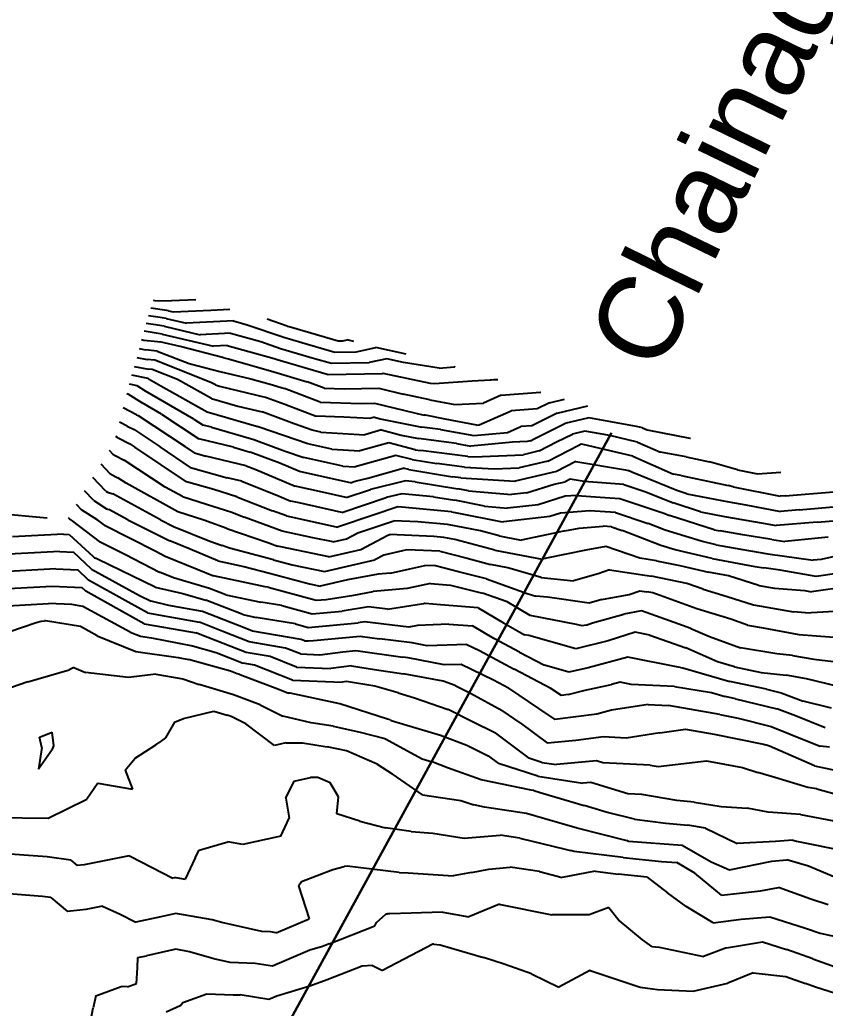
# Model space of a CAD drawing. Header units: metres. Extents: x -1120501 to 1198934, y -4928884 to 66998.
# Drawn here: x -288.2 to -12.7, y -314.7 to 23.2 of the extents above; entities that cross this region are included whole.
import ezdxf

# ---------------------------------------------------------------- set-up
doc = ezdxf.new("R2010")
doc.units = ezdxf.units.M
doc.layers.add('Cross Sections', color=10, linetype='Continuous')
doc.layers.add('SURF2CONTOURS', color=7, linetype='Continuous', lineweight=0)
doc.styles.add('DEFAULT', font='arial.ttf', dxfattribs={"height": 28.222222})

msp = doc.modelspace()

# ---------------------------------------------------------------- linework, layer by layer
at = {"color": 7, "lineweight": 0}
msp.add_circle((-684.64, 190.5), 66807.04, dxfattribs=at)
at = {"layer": 'Cross Sections', "linetype": 'Continuous', "lineweight": 30}
msp.add_line((-326.02, -556.59), (-85.86, -118.04), dxfattribs=at)
at = {"layer": 'SURF2CONTOURS', "color": 4, "linetype": 'Continuous', "lineweight": -3}
for p, q in [((-242.58, -72.71, 265), (-241.94, -72.81, 265)), ((-241.94, -72.81, 265), (-236.26, -72.92, 265)), ((-227.95, -72.59, 265), (-236.26, -72.92, 265)), ((-240.21, -78.6, 264), (-244.13, -78, 264)), ((-238.06, -78.95, 264), (-240.21, -78.6, 264)), ((-238.06, -78.95, 264), (-231.11, -80.57, 264)), ((-215.03, -79.77, 264), (-231.11, -80.57, 264)), ((-215.03, -79.77, 264), (-210.39, -81.06, 264)), ((-210.39, -81.06, 264), (-197.86, -85.33, 264)), ((-244.98, -83.39, 263), (-245.68, -83.28, 263)), ((-239.52, -84.27, 263), (-244.98, -83.39, 263)), ((-239.52, -84.27, 263), (-221.93, -88.36, 263)), ((-197.86, -85.33, 264), (-191.71, -87.14, 264)), ((-191.71, -87.14, 264), (-180.43, -90.42, 264)), ((-247.33, -89.2, 262), (-245.18, -89.62, 262)), ((-241.14, -90.05, 262), (-245.18, -89.62, 262)), ((-241.14, -90.05, 262), (-230.19, -94.35, 262)), ((-217.25, -88.12, 263), (-221.93, -88.36, 263)), ((-217.25, -88.12, 263), (-201.18, -92.6, 263)), ((-180.43, -90.42, 264), (-173.17, -90.28, 264)), ((-173.17, -90.28, 264), (-166.37, -88.87, 264)), ((-156.01, -91.15, 264), (-166.37, -88.87, 264)), ((-230.19, -94.35, 262), (-219.79, -97.03, 262)), ((-201.18, -92.6, 263), (-200.16, -92.94, 263)), ((-200.16, -92.94, 263), (-183.05, -97.97, 263)), ((-249, -95.29, 261), (-244.11, -96.25, 261)), ((-242.93, -96.37, 261), (-244.11, -96.25, 261)), ((-234.2, -99.8, 261), (-242.93, -96.37, 261)), ((-219.79, -97.03, 262), (-209.2, -99.54, 262)), ((-183.05, -97.97, 263), (-182.68, -98.08, 263)), ((-182.68, -98.08, 263), (-164.12, -97.74, 263)), ((-163.85, -97.68, 263), (-164.12, -97.74, 263)), ((-147.7, -101.1, 263), (-163.85, -97.68, 263)), ((-222.61, -106.23, 261), (-234.2, -99.8, 261)), ((-209.2, -99.54, 262), (-202.53, -101.43, 262)), ((-146.34, -101.31, 263), (-147.7, -101.1, 263)), ((-133.51, -100.34, 263), (-146.34, -101.31, 263)), ((-127.24, -100.01, 263), (-133.51, -100.34, 263)), ((-126.88, -99.85, 263), (-127.24, -100.01, 263)), ((-126.88, -99.85, 263), (-126.1, -99.79, 263)), ((-126.1, -99.79, 263), (-124.63, -99.83, 263)), ((-247.98, -101.91, 260), (-250.68, -101.38, 260)), ((-245.12, -103.75, 260), (-247.98, -101.91, 260)), ((-228.62, -113.33, 260), (-245.12, -103.75, 260)), ((-202.53, -101.43, 262), (-197.59, -102.9, 262)), ((-185.43, -107.57, 262), (-197.59, -102.9, 262)), ((-222.61, -106.23, 261), (-213.57, -108.91, 261)), ((-185.43, -107.57, 262), (-171.4, -107.97, 262)), ((-171.4, -107.97, 262), (-166.9, -107.89, 262)), ((-166.9, -107.89, 262), (-149.85, -111.95, 262)), ((-107, -107.73, 262), (-111.23, -109.83, 262)), ((-107, -107.73, 262), (-101.87, -106.5, 262)), ((-248.26, -111.82, 259), (-252.81, -109.44, 259)), ((-213.57, -108.91, 261), (-205.32, -110.88, 261)), ((-194.38, -114.97, 261), (-205.32, -110.88, 261)), ((-131.07, -115.29, 262), (-120.14, -110.53, 262)), ((-111.23, -109.83, 262), (-120.14, -110.53, 262)), ((-248.26, -111.82, 259), (-247.66, -112.12, 259)), ((-247.66, -112.12, 259), (-231.63, -122.72, 259)), ((-228.62, -113.33, 260), (-225.47, -115.41, 260)), ((-149.45, -112.03, 262), (-149.85, -111.95, 262)), ((-142.72, -113.36, 262), (-149.45, -112.03, 262)), ((-131.86, -115.36, 262), (-142.72, -113.36, 262)), ((-112.26, -120.06, 261), (-101.78, -114.85, 261)), ((-93.57, -112.89, 261), (-101.78, -114.85, 261)), ((-77.2, -115.81, 261), (-93.57, -112.89, 261)), ((-222.56, -116.11, 260), (-225.47, -115.41, 260)), ((-222.56, -116.11, 260), (-208.12, -120.25, 260)), ((-188.23, -117.06, 261), (-194.38, -114.97, 261)), ((-185.2, -117.75, 261), (-188.23, -117.06, 261)), ((-185.2, -117.75, 261), (-170.16, -118.67, 261)), ((-164.42, -117.04, 261), (-170.16, -118.67, 261)), ((-164.42, -117.04, 261), (-157.69, -118.82, 261)), ((-131.86, -115.36, 262), (-131.07, -115.29, 262)), ((-75.22, -116.28, 261), (-77.2, -115.81, 261)), ((-75.22, -116.28, 261), (-73.6, -116.99, 261)), ((-73.6, -116.99, 261), (-58.99, -119.8, 261)), ((-254.71, -119.61, 258), (-255.36, -119.27, 258)), ((-254.71, -119.61, 258), (-250.53, -121.74, 258)), ((-208.12, -120.25, 260), (-197.42, -124.24, 260)), ((-157.69, -118.82, 261), (-151.78, -120, 261)), ((-138.78, -121.62, 261), (-151.78, -120, 261)), ((-138.78, -121.62, 261), (-133.91, -122.52, 261)), ((-119.67, -121.21, 261), (-133.91, -122.52, 261)), ((-114.66, -120.98, 261), (-119.67, -121.21, 261)), ((-113.51, -120.71, 261), (-114.66, -120.98, 261)), ((-113.51, -120.71, 261), (-112.26, -120.06, 261)), ((-58.99, -119.8, 261), (-58.84, -119.84, 261)), ((-250.53, -121.74, 258), (-248.77, -122.9, 258)), ((-231.12, -134.73, 258), (-248.77, -122.9, 258)), ((-228.4, -124.89, 259), (-231.63, -122.72, 259)), ((-228.4, -124.89, 259), (-224.53, -125.99, 259)), ((-197.42, -124.24, 260), (-191.08, -126.39, 260)), ((-107.57, -127.71, 260), (-97.01, -122.2, 260)), ((-97.01, -122.2, 260), (-96.56, -121.98, 260)), ((-96.21, -121.89, 260), (-96.56, -121.98, 260)), ((-95.5, -122.02, 260), (-96.21, -121.89, 260)), ((-78.5, -126.01, 260), (-95.5, -122.02, 260)), ((-210.73, -129.27, 259), (-224.53, -125.99, 259)), ((-177.65, -129.43, 260), (-191.08, -126.39, 260)), ((-159.51, -125.72, 260), (-173.49, -129.68, 260)), ((-154.01, -127.18, 260), (-159.51, -125.72, 260)), ((-154.01, -127.18, 260), (-145.55, -128.55, 260)), ((-107.57, -127.71, 260), (-117.35, -129.99, 260)), ((-78.5, -126.01, 260), (-64.6, -132.14, 260)), ((-260.43, -128.61, 257), (-257.32, -131.9, 257)), ((-210.73, -129.27, 259), (-207.48, -130.55, 259)), ((-207.48, -130.55, 259), (-193.97, -136.27, 259)), ((-177.65, -129.43, 260), (-173.49, -129.68, 260)), ((-136.12, -129.74, 260), (-145.55, -128.55, 260)), ((-136.12, -129.74, 260), (-125.9, -130.37, 260)), ((-125.9, -130.37, 260), (-117.35, -129.99, 260)), ((-257.32, -131.9, 257), (-255.31, -133.01, 257)), ((-255.31, -133.01, 257), (-254.67, -133.35, 257)), ((-251.75, -135.25, 257), (-254.67, -133.35, 257)), ((-221.76, -137.41, 258), (-231.12, -134.73, 258)), ((-156.29, -134.43, 259), (-168.22, -137.37, 259)), ((-152.9, -134.75, 259), (-156.29, -134.43, 259)), ((-152.9, -134.75, 259), (-138.38, -137.15, 259)), ((-105.37, -135.58, 259), (-101.64, -134.71, 259)), ((-99.94, -133.83, 259), (-101.64, -134.71, 259)), ((-95.15, -134.64, 259), (-99.94, -133.83, 259)), ((-81.57, -135.66, 259), (-95.15, -134.64, 259)), ((-62, -132.64, 260), (-64.6, -132.14, 260)), ((-62, -132.64, 260), (-45.95, -136.03, 260)), ((-262.89, -141.13, 256), (-265.99, -137.84, 256)), ((-234.12, -144.97, 257), (-251.75, -135.25, 257)), ((-213.88, -139.86, 258), (-221.76, -137.41, 258)), ((-184.64, -138.34, 259), (-193.97, -136.27, 259)), ((-176.58, -140.15, 259), (-184.64, -138.34, 259)), ((-176.58, -140.15, 259), (-168.22, -137.37, 259)), ((-134.68, -137.89, 259), (-138.38, -137.15, 259)), ((-134.68, -137.89, 259), (-120.05, -139.13, 259)), ((-114.86, -138.55, 259), (-105.37, -135.58, 259)), ((-81.57, -135.66, 259), (-74.03, -138.17, 259)), ((-74.03, -138.17, 259), (-64.71, -141.99, 259)), ((-44.24, -136.51, 260), (-45.95, -136.03, 260)), ((-44.24, -136.51, 260), (-28.11, -139.62, 260)), ((-26.38, -139.5, 260), (-9.87, -138.15, 260)), ((-368.19, -139.33, 255), (-278.81, -147.02, 255)), ((-262.89, -141.13, 256), (-258.47, -144, 256)), ((-213.88, -139.86, 258), (-201.69, -144.68, 258)), ((-114.86, -138.55, 259), (-120.05, -139.13, 259)), ((-26.38, -139.5, 260), (-28.11, -139.62, 260)), ((-258.47, -144, 256), (-257.72, -144.2, 256)), ((-251.17, -147.8, 256), (-257.72, -144.2, 256)), ((-225.22, -147.83, 257), (-234.12, -144.97, 257)), ((-196.93, -146.43, 258), (-201.69, -144.68, 258)), ((-158.84, -143.34, 258), (-167.29, -146.21, 258)), ((-157.56, -143.39, 258), (-158.84, -143.34, 258)), ((-140.5, -144.99, 258), (-157.56, -143.39, 258)), ((-140.5, -144.99, 258), (-138.73, -145.33, 258)), ((-93.19, -144.67, 258), (-103.3, -145.49, 258)), ((-84.4, -145.29, 258), (-93.19, -144.67, 258)), ((-55.33, -145, 259), (-64.71, -141.99, 259)), ((-55.33, -145, 259), (-47.21, -146.57, 259)), ((-271.2, -147.46, 255), (-271.56, -147.08, 255)), ((-270.05, -148.2, 255), (-271.2, -147.46, 255)), ((-260.91, -155.17, 255), (-270.05, -148.2, 255)), ((-251.17, -147.8, 256), (-236.87, -154.97, 256)), ((-217.32, -150.7, 257), (-225.22, -147.83, 257)), ((-196.93, -146.43, 258), (-185.06, -149.04, 258)), ((-167.29, -146.21, 258), (-179.52, -150.28, 258)), ((-138.73, -145.33, 258), (-123.73, -148.31, 258)), ((-123.73, -148.31, 258), (-122.75, -148.4, 258)), ((-106.92, -146.63, 258), (-122.75, -148.4, 258)), ((-103.3, -145.49, 258), (-106.92, -146.63, 258)), ((-84.4, -145.29, 258), (-73.29, -148.98, 258)), ((-47.21, -146.57, 259), (-33.95, -148.84, 259)), ((-15.43, -148.55, 259), (-29.53, -149.68, 259)), ((-15.43, -148.55, 259), (-10.02, -148.08, 259)), ((-217.32, -150.7, 257), (-203.34, -155.5, 257)), ((-185.06, -149.04, 258), (-179.52, -150.28, 258)), ((-67.41, -151.25, 258), (-73.29, -148.98, 258)), ((-55.16, -155.08, 258), (-67.41, -151.25, 258)), ((-33.95, -148.84, 259), (-29.53, -149.68, 259)), ((-260.91, -155.17, 255), (-251.98, -159.66, 255)), ((-229.94, -157.75, 256), (-236.87, -154.97, 256)), ((-171.54, -157.86, 257), (-162.35, -153.05, 257)), ((-162.35, -153.05, 257), (-161.59, -152.79, 257)), ((-146.55, -153.44, 257), (-161.59, -152.79, 257)), ((-143.17, -153.75, 257), (-146.55, -153.44, 257)), ((-139.43, -154.48, 257), (-143.17, -153.75, 257)), ((-125.69, -158.12, 257), (-139.43, -154.48, 257)), ((-50.04, -156.26, 258), (-55.16, -155.08, 258)), ((-274.52, -158.59, 254), (-315.38, -160.79, 254)), ((-274.52, -158.59, 254), (-269.8, -158.81, 254)), ((-220.47, -161.8, 256), (-229.94, -157.75, 256)), ((-203.34, -155.5, 257), (-200.01, -156.74, 257)), ((-198.91, -156.98, 257), (-200.01, -156.74, 257)), ((-182.48, -160.36, 257), (-198.91, -156.98, 257)), ((-182.48, -160.36, 257), (-171.54, -157.86, 257)), ((-125.69, -158.12, 257), (-109.48, -161.17, 257)), ((-94.57, -158.11, 257), (-108.01, -160.86, 257)), ((-87.7, -156.82, 257), (-94.57, -158.11, 257)), ((-76.12, -160.86, 257), (-87.7, -156.82, 257)), ((-50.04, -156.26, 258), (-44.15, -157.37, 258)), ((-44.15, -157.37, 258), (-32.34, -159.34, 258)), ((-0.62, -158.21, 258), (-14.1, -161.33, 258)), ((-263.61, -164.57, 254), (-269.8, -158.81, 254)), ((-251.98, -159.66, 255), (-240.36, -165.68, 255)), ((-220.47, -161.8, 256), (-211.55, -163.65, 256)), ((-108.01, -160.86, 257), (-109.48, -161.17, 257)), ((-70.45, -161.74, 257), (-76.12, -160.86, 257)), ((-70.45, -161.74, 257), (-62.41, -163.35, 257)), ((-32.34, -159.34, 258), (-16.86, -161.59, 258)), ((-14.1, -161.33, 258), (-16.86, -161.59, 258)), ((-263.61, -164.57, 254), (-247.28, -173.63, 254)), ((-211.55, -163.65, 256), (-202.82, -165.96, 256)), ((-161.36, -165.95, 256), (-154.78, -164.56, 256)), ((-154.78, -164.56, 256), (-149.61, -163.37, 256)), ((-146, -163.5, 256), (-149.61, -163.37, 256)), ((-138.1, -165.53, 256), (-146, -163.5, 256)), ((-128.59, -167.88, 256), (-138.1, -165.53, 256)), ((-62.41, -163.35, 257), (-52.64, -165.61, 257)), ((-235.63, -167.6, 255), (-240.36, -165.68, 255)), ((-223.26, -171.21, 255), (-235.63, -167.6, 255)), ((-202.82, -165.96, 256), (-189.09, -169.68, 256)), ((-176.14, -168.31, 256), (-185.43, -170.44, 256)), ((-165.61, -166.34, 256), (-176.14, -168.31, 256)), ((-161.36, -165.95, 256), (-165.61, -166.34, 256)), ((-128.59, -167.88, 256), (-114.61, -172.92, 256)), ((-45.84, -166.89, 257), (-52.64, -165.61, 257)), ((-35.4, -170.18, 257), (-45.84, -166.89, 257)), ((-350.49, -174.39, 253), (-277.09, -170.45, 253)), ((-277.09, -170.45, 253), (-266.94, -170.91, 253)), ((-265.62, -172.14, 253), (-266.94, -170.91, 253)), ((-260.88, -174.77, 253), (-265.62, -172.14, 253)), ((-217.65, -173.38, 255), (-223.26, -171.21, 255)), ((-189.09, -169.68, 256), (-185.43, -170.44, 256)), ((-79.81, -173.25, 256), (-76.06, -171.99, 256)), ((-76.06, -171.99, 256), (-73.69, -172.36, 256)), ((-35.4, -170.18, 257), (-30.01, -171.14, 257)), ((-30.01, -171.14, 257), (-19.63, -171.94, 257)), ((-19.63, -171.94, 257), (-17.39, -172.32, 257)), ((-1.08, -170.04, 257), (-17.39, -172.32, 257)), ((-245.6, -183.31, 253), (-260.88, -174.77, 253)), ((-247.28, -173.63, 254), (-243.26, -175.57, 254)), ((-237.2, -176.99, 254), (-243.26, -175.57, 254)), ((-217.65, -173.38, 255), (-205.76, -175.88, 255)), ((-114.61, -172.92, 256), (-111.65, -173.8, 256)), ((-107.64, -174.2, 256), (-111.65, -173.8, 256)), ((-93.41, -176.25, 256), (-107.64, -174.2, 256)), ((-89.13, -175.03, 256), (-93.41, -176.25, 256)), ((-89.13, -175.03, 256), (-79.81, -173.25, 256)), ((-71.7, -172.76, 256), (-73.69, -172.36, 256)), ((-56.64, -178.19, 256), (-71.7, -172.76, 256)), ((-225.68, -179.13, 254), (-237.2, -176.99, 254)), ((-198.53, -177.07, 255), (-205.76, -175.88, 255)), ((-198.53, -177.07, 255), (-188.17, -179.9, 255)), ((-188.17, -179.9, 255), (-177.91, -178.93, 255)), ((-168.87, -177.51, 255), (-177.91, -178.93, 255)), ((-162.38, -178.29, 255), (-168.87, -177.51, 255)), ((-162.38, -178.29, 255), (-150.79, -176.46, 255)), ((-150.79, -176.46, 255), (-149.94, -176.38, 255)), ((-149.56, -176.3, 255), (-149.94, -176.38, 255)), ((-144.28, -176.77, 255), (-149.56, -176.3, 255)), ((-131.42, -177.83, 255), (-144.28, -176.77, 255)), ((-131.42, -177.83, 255), (-122.69, -182.92, 255)), ((-45.01, -181.68, 256), (-56.64, -178.19, 256)), ((-282.57, -182.84, 252), (-280.82, -182.36, 252)), ((-280.82, -182.36, 252), (-279.66, -182.3, 252)), ((-279.41, -182.31, 252), (-279.66, -182.3, 252)), ((-267.45, -184.25, 252), (-279.41, -182.31, 252)), ((-211.06, -184.81, 254), (-225.68, -179.13, 254)), ((-39.27, -183.79, 256), (-45.01, -181.68, 256)), ((-331.65, -199.45, 252), (-282.57, -182.84, 252)), ((-261.73, -187.36, 252), (-267.45, -184.25, 252)), ((-245.6, -183.31, 253), (-229.73, -186.08, 253)), ((-208.61, -185.76, 254), (-211.06, -184.81, 254)), ((-191.93, -188.67, 254), (-208.61, -185.76, 254)), ((-122.69, -182.92, 255), (-115.53, -187.04, 255)), ((-39.27, -183.79, 256), (-33.91, -184.65, 256)), ((-33.91, -184.65, 256), (-21.7, -186.92, 256)), ((-261.73, -187.36, 252), (-248.44, -192.71, 252)), ((-229.73, -186.08, 253), (-227.84, -186.43, 253)), ((-226.44, -186.97, 253), (-227.84, -186.43, 253)), ((-210.74, -193.06, 253), (-226.44, -186.97, 253)), ((-190.84, -189.11, 254), (-191.93, -188.67, 254)), ((-190.84, -189.11, 254), (-189.4, -189.17, 254)), ((-189.4, -189.17, 254), (-187.71, -188.95, 254)), ((-187.71, -188.95, 254), (-171.75, -187.55, 254)), ((-171.75, -187.55, 254), (-165.17, -188.48, 254)), ((-153.92, -189.83, 254), (-165.17, -188.48, 254)), ((-114.09, -187.32, 255), (-115.53, -187.04, 255)), ((-97.98, -191.87, 255), (-114.09, -187.32, 255)), ((-86.98, -189.11, 255), (-97.98, -191.87, 255)), ((-77.68, -186.2, 255), (-86.98, -189.11, 255)), ((-72.67, -187.21, 255), (-77.68, -186.2, 255)), ((-72.67, -187.21, 255), (-60.43, -191.55, 255)), ((-21.7, -186.92, 256), (-9.63, -187.85, 256)), ((-148.88, -190.82, 254), (-153.92, -189.83, 254)), ((-135.3, -190.38, 254), (-148.88, -190.82, 254)), ((-135.3, -190.38, 254), (-131, -192.45, 254)), ((-131, -192.45, 254), (-119.07, -198.84, 254)), ((-49.53, -196.29, 255), (-60.43, -191.55, 255)), ((-248.44, -192.71, 252), (-234.02, -194.78, 252)), ((-234.02, -194.78, 252), (-230.45, -195.49, 252)), ((-216.13, -199.52, 252), (-230.45, -195.49, 252)), ((-202.56, -194.49, 253), (-210.74, -193.06, 253)), ((-193.56, -198.06, 253), (-202.56, -194.49, 253)), ((-193.56, -198.06, 253), (-181.74, -198.55, 253)), ((-174.76, -197.67, 253), (-181.74, -198.55, 253)), ((-174.76, -197.67, 253), (-166.91, -198.94, 253)), ((-166.91, -198.94, 253), (-156.89, -200.44, 253)), ((-106.58, -205.37, 254), (-119.07, -198.84, 254)), ((-43.76, -197.99, 255), (-49.53, -196.29, 255)), ((-43.76, -197.99, 255), (-34.59, -199.89, 255)), ((-213.8, -200.36, 252), (-216.13, -199.52, 252)), ((-212.95, -200.61, 252), (-213.8, -200.36, 252)), ((-212.95, -200.61, 252), (-199.93, -205.56, 252)), ((-143.41, -202.88, 253), (-156.89, -200.44, 253)), ((-34.59, -199.89, 255), (-26.02, -200.9, 255)), ((-19.06, -202.07, 255), (-26.02, -200.9, 255)), ((-8.32, -204.72, 255), (-19.06, -202.07, 255)), ((-199.93, -205.56, 252), (-196.28, -207.01, 252)), ((-139.24, -204.34, 253), (-143.41, -202.88, 253)), ((-139.24, -204.34, 253), (-133.99, -207.04, 253)), ((-102.95, -207.77, 254), (-106.58, -205.37, 254)), ((-100.63, -207.48, 254), (-94.86, -205.97, 254)), ((-94.86, -205.97, 254), (-85.84, -204.05, 254)), ((-82.85, -203.25, 254), (-85.84, -204.05, 254)), ((-79.08, -204, 254), (-82.85, -203.25, 254)), ((-64.27, -204.73, 254), (-79.08, -204, 254)), ((-64.27, -204.73, 254), (-51.58, -206.8, 254)), ((-195.74, -207.04, 252), (-196.28, -207.01, 252)), ((-178.7, -210.68, 252), (-195.74, -207.04, 252)), ((-133.99, -207.04, 253), (-123.19, -212.96, 253)), ((-100.63, -207.48, 254), (-102.95, -207.77, 254)), ((-51.58, -206.8, 254), (-46.97, -208.16, 254)), ((-43.37, -208.91, 254), (-46.97, -208.16, 254)), ((-43.37, -208.91, 254), (-29.3, -212.39, 254)), ((-162.38, -215.94, 252), (-178.7, -210.68, 252)), ((-22.91, -214.79, 254), (-29.3, -212.39, 254)), ((-235.28, -216.93, 251), (-232.22, -215.68, 251)), ((-232.22, -215.68, 251), (-221.8, -213.14, 251)), ((-221.8, -213.14, 251), (-217.23, -214.49, 251)), ((-215.89, -215, 251), (-217.23, -214.49, 251)), ((-210.91, -217.49, 251), (-215.89, -215, 251)), ((-161.47, -216.17, 252), (-162.38, -215.94, 252)), ((-161.47, -216.17, 252), (-161.18, -216.34, 252)), ((-116.99, -217.17, 253), (-123.19, -212.96, 253)), ((-12.71, -218.91, 254), (-22.91, -214.79, 254)), ((-235.28, -216.93, 251), (-238.29, -222.27, 251)), ((-201.1, -224.87, 251), (-210.91, -217.49, 251)), ((-161.18, -216.34, 252), (-144.29, -221.32, 252)), ((-116.99, -217.17, 253), (-107.7, -224.15, 253)), ((-69.22, -220.55, 253), (-60.49, -219.31, 253)), ((-60.49, -219.31, 253), (-50.66, -221.03, 253)), ((-238.29, -222.27, 251), (-240.48, -223.92, 251)), ((-144.29, -221.32, 252), (-135.27, -224.83, 252)), ((-88.56, -221.92, 253), (-97.99, -223.14, 253)), ((-80.81, -222.35, 253), (-88.56, -221.92, 253)), ((-69.22, -220.55, 253), (-80.81, -222.35, 253)), ((-50.66, -221.03, 253), (-33.8, -224.46, 253)), ((-248.71, -229.22, 251), (-241.68, -224.7, 251)), ((-241.68, -224.7, 251), (-240.48, -223.92, 251)), ((-197.21, -223.98, 251), (-201.1, -224.87, 251)), ((-197.21, -223.98, 251), (-191.48, -223.96, 251)), ((-191.48, -223.96, 251), (-183.01, -225.31, 251)), ((-176.4, -226.73, 251), (-183.01, -225.31, 251)), ((-135.27, -224.83, 252), (-127.94, -228.39, 252)), ((-97.99, -223.14, 253), (-107.7, -224.15, 253)), ((-33.8, -224.46, 253), (-33.1, -224.64, 253)), ((-31.78, -225.17, 253), (-33.1, -224.64, 253)), ((-16.42, -231.83, 253), (-31.78, -225.17, 253)), ((-252.11, -233.3, 251), (-248.71, -229.22, 251)), ((-165.94, -231.25, 251), (-176.4, -226.73, 251)), ((-127.94, -228.39, 252), (-124.45, -231.01, 252)), ((-165.94, -231.25, 251), (-160.86, -234.59, 251)), ((-110.97, -235.36, 252), (-124.45, -231.01, 252)), ((-16.42, -231.83, 253), (-0.52, -235.23, 253)), ((-252.11, -233.3, 251), (-249.65, -239.86, 251)), ((-150.49, -241.72, 251), (-160.86, -234.59, 251)), ((-110.97, -235.36, 252), (-95.61, -237.76, 252)), ((-261.53, -237.73, 251), (-265.21, -243.26, 251)), ((-261.53, -237.73, 251), (-249.65, -239.86, 251)), ((-92.85, -237.51, 252), (-95.61, -237.76, 252)), ((-80.2, -241.36, 252), (-92.85, -237.51, 252)), ((-278.43, -249.71, 251), (-265.21, -243.26, 251)), ((-150.49, -241.72, 251), (-137.3, -243.65, 251)), ((-75.38, -241.6, 252), (-80.2, -241.36, 252)), ((-63.47, -243.65, 252), (-75.38, -241.6, 252)), ((-137.3, -243.65, 251), (-132.87, -245.22, 251)), ((-129.29, -245.95, 251), (-132.87, -245.22, 251)), ((-114.84, -248.1, 251), (-129.29, -245.95, 251)), ((-57.53, -244.22, 252), (-63.47, -243.65, 252)), ((-57.53, -244.22, 252), (-48.34, -245.8, 252)), ((-48.34, -245.8, 252), (-39.37, -246.36, 252)), ((-32.26, -247.68, 252), (-39.37, -246.36, 252)), ((-301.28, -249.43, 251), (-278.43, -249.71, 251)), ((-108.61, -249.99, 251), (-114.84, -248.1, 251)), ((-97.55, -253.2, 251), (-108.61, -249.99, 251)), ((-21.2, -248.53, 252), (-32.26, -247.68, 252)), ((-21.2, -248.53, 252), (-9.76, -250.64, 252)), ((-80.44, -257.48, 251), (-97.55, -253.2, 251)), ((-80.17, -257.51, 251), (-80.44, -257.48, 251)), ((-80.17, -257.51, 251), (-79.97, -257.54, 251)), ((-79.97, -257.54, 251), (-61.64, -258.92, 251)), ((-61.64, -258.92, 251), (-51.77, -264.71, 251)), ((-181.15, -267.27, 250), (-177.21, -266.23, 250)), ((-176.25, -266.09, 250), (-177.21, -266.23, 250)), ((-172.42, -266.57, 250), (-176.25, -266.09, 250)), ((-158.46, -268.26, 250), (-172.42, -266.57, 250)), ((-127.77, -267.2, 250), (-120.43, -266.53, 250)), ((-110.43, -267.99, 250), (-120.43, -266.53, 250)), ((-51.77, -264.71, 251), (-45.44, -267.35, 251)), ((-45.44, -267.35, 251), (-31, -264.45, 251)), ((-31, -264.45, 251), (-25.85, -263.97, 251)), ((-18.45, -266.16, 251), (-25.85, -263.97, 251)), ((-8.97, -270.12, 251), (-18.45, -266.16, 251)), ((-191.82, -271.37, 250), (-181.15, -267.27, 250)), ((-158.46, -268.26, 250), (-155.37, -268.39, 250)), ((-155.37, -268.39, 250), (-139.94, -269.49, 250)), ((-133.64, -268.25, 250), (-139.94, -269.49, 250)), ((-133.64, -268.25, 250), (-127.77, -267.2, 250)), ((-110.43, -267.99, 250), (-102.62, -270, 250)), ((-91.41, -267.89, 250), (-102.62, -270, 250)), ((-91.41, -267.89, 250), (-83.56, -268.85, 250)), ((-73.58, -269.86, 250), (-83.56, -268.85, 250)), ((-73.58, -269.86, 250), (-66.6, -275.26, 250)), ((-280.39, -276.48, 250), (-340.5, -272.06, 250)), ((-192.81, -272.89, 250), (-191.82, -271.37, 250)), ((-192.81, -272.89, 250), (-189.21, -284.14, 250)), ((-277.59, -276.89, 250), (-280.39, -276.48, 250)), ((-277.59, -276.89, 250), (-271.81, -281.65, 250)), ((-60.26, -279.95, 250), (-66.6, -275.26, 250)), ((-259.88, -279.82, 250), (-265.55, -280.96, 250)), ((-259.88, -279.82, 250), (-253.85, -282.5, 250)), ((-51.05, -285.53, 250), (-60.26, -279.95, 250)), ((-265.55, -280.96, 250), (-271.81, -281.65, 250)), ((-253.85, -282.5, 250), (-248.51, -285.26, 250)), ((-239.98, -283.45, 250), (-248.51, -285.26, 250)), ((-234.81, -282.3, 250), (-239.98, -283.45, 250)), ((-222.32, -284.46, 250), (-234.81, -282.3, 250)), ((-41.42, -284.31, 250), (-31.65, -283.44, 250)), ((-31.65, -283.44, 250), (-19.45, -287.37, 250)), ((-219.06, -285.44, 250), (-222.32, -284.46, 250)), ((-205.41, -288.53, 250), (-219.06, -285.44, 250)), ((-200.44, -288.95, 250), (-189.21, -284.14, 250)), ((-51.05, -285.53, 250), (-41.42, -284.31, 250)), ((-202.47, -288.62, 250), (-205.41, -288.53, 250)), ((-200.44, -288.95, 250), (-202.47, -288.62, 250)), ((-19.45, -287.37, 250), (-14.47, -289.03, 250)), ((-14.47, -289.03, 250), (2.67, -292.87, 250)), ((-146.85, -292.75, 249), (-164.15, -301.81, 249)), ((-146.57, -292.8, 249), (-146.85, -292.75, 249)), ((-146.57, -292.8, 249), (-144.35, -293.01, 249)), ((-144.35, -293.01, 249), (-129.53, -297.35, 249)), ((-171.1, -300.27, 249), (-183.02, -304.96, 249)), ((-167.53, -300.13, 249), (-171.1, -300.27, 249)), ((-167.53, -300.13, 249), (-164.15, -301.81, 249)), ((-122.56, -299.6, 249), (-129.53, -297.35, 249)), ((-113.14, -302.97, 249), (-122.56, -299.6, 249)), ((-113.14, -302.97, 249), (-103.87, -307.46, 249)), ((-93.16, -301.86, 249), (-103.87, -307.46, 249)), ((-93.06, -301.75, 249), (-93.16, -301.86, 249)), ((-93.06, -301.75, 249), (-76.02, -307.45, 249)), ((-37.33, -302.59, 249), (-46.03, -306.15, 249)), ((-37.33, -302.59, 249), (-26.15, -303.85, 249)), ((-26.15, -303.85, 249), (-19.46, -306.24, 249)), ((-189.02, -307.15, 249), (-200.28, -310.58, 249)), ((-183.02, -304.96, 249), (-189.02, -307.15, 249)), ((-76.02, -307.45, 249), (-70.04, -308.34, 249)), ((-57.87, -308.92, 249), (-46.03, -306.15, 249)), ((-16, -307.49, 249), (-19.46, -306.24, 249)), ((-232.4, -312.79, 249), (-224.19, -309.8, 249)), ((-224.19, -309.8, 249), (-215.23, -310.08, 249)), ((-215.23, -310.08, 249), (-212.84, -310.15, 249)), ((-203.03, -311.76, 249), (-212.84, -310.15, 249)), ((-200.28, -310.58, 249), (-203.03, -311.76, 249)), ((-70.04, -308.34, 249), (-57.87, -308.92, 249)), ((-2.3, -311.87, 249), (-16, -307.49, 249)), ((-233.32, -313.83, 249), (-238.06, -316.01, 249)), ((-233.32, -313.83, 249), (-232.4, -312.79, 249))]:
    msp.add_line(p, q, dxfattribs=at)
at = {"layer": 'SURF2CONTOURS', "color": 2, "linetype": 'Continuous', "lineweight": -3}
for p, q in [((-237.83, -76.21, 264.5), (-243.35, -75.35, 264.5)), ((-237.32, -76.29, 264.5), (-237.83, -76.21, 264.5)), ((-237.32, -76.29, 264.5), (-235.69, -76.67, 264.5)), ((-235.69, -76.67, 264.5), (-222.87, -76.04, 264.5)), ((-222.87, -76.04, 264.5), (-216.32, -75.78, 264.5)), ((-242.6, -81, 263.5), (-244.91, -80.64, 263.5)), ((-238.79, -81.61, 263.5), (-242.6, -81, 263.5)), ((-196.72, -81.52, 264.5), (-203.55, -79.19, 264.5)), ((-238.79, -81.61, 263.5), (-226.52, -84.46, 263.5)), ((-216.14, -83.95, 263.5), (-226.52, -84.46, 263.5)), ((-216.14, -83.95, 263.5), (-205.78, -86.83, 263.5)), ((-196.72, -81.52, 264.5), (-196.04, -81.72, 264.5)), ((-196.04, -81.72, 264.5), (-179.31, -86.59, 264.5)), ((-246.49, -86.15, 262.5), (-245.72, -86.31, 262.5)), ((-245.72, -86.31, 262.5), (-241.04, -86.8, 262.5)), ((-241.04, -86.8, 262.5), (-240.26, -86.93, 262.5)), ((-233.33, -88.54, 262.5), (-240.26, -86.93, 262.5)), ((-205.78, -86.83, 263.5), (-199.01, -89.14, 263.5)), ((-179.31, -86.59, 264.5), (-177.69, -86.56, 264.5)), ((-177.69, -86.56, 264.5), (-176.18, -86.24, 264.5)), ((-173.88, -86.75, 264.5), (-176.18, -86.24, 264.5)), ((-218.4, -92.38, 262.5), (-233.33, -88.54, 262.5)), ((-199.01, -89.14, 263.5), (-187.38, -92.55, 263.5)), ((-248.17, -92.24, 261.5), (-244.65, -92.93, 261.5)), ((-242.03, -93.21, 261.5), (-244.65, -92.93, 261.5)), ((-222.8, -100.77, 261.5), (-242.03, -93.21, 261.5)), ((-218.4, -92.38, 262.5), (-216.8, -92.76, 262.5)), ((-216.8, -92.76, 262.5), (-201.34, -97.15, 262.5)), ((-187.38, -92.55, 263.5), (-181.56, -94.25, 263.5)), ((-181.56, -94.25, 263.5), (-168.65, -94.01, 263.5)), ((-162.61, -92.75, 263.5), (-168.65, -94.01, 263.5)), ((-156.89, -93.96, 263.5), (-162.61, -92.75, 263.5)), ((-144.75, -95.89, 263.5), (-156.89, -93.96, 263.5)), ((-201.34, -97.15, 262.5), (-189.91, -100.54, 262.5)), ((-144.75, -95.89, 263.5), (-139.66, -95.51, 263.5)), ((-139.24, -95.52, 263.5), (-139.66, -95.51, 263.5)), ((-244.3, -99.42, 260.5), (-249.84, -98.33, 260.5)), ((-243.88, -99.69, 260.5), (-244.3, -99.42, 260.5)), ((-243.88, -99.69, 260.5), (-239.91, -102, 260.5)), ((-221.18, -101.66, 261.5), (-222.8, -100.77, 261.5)), ((-184.05, -102.79, 262.5), (-189.91, -100.54, 262.5)), ((-251.54, -104.52, 259.5), (-251.17, -104.71, 259.5)), ((-251.17, -104.71, 259.5), (-246.36, -107.81, 259.5)), ((-239.91, -102, 260.5), (-224.03, -110.8, 260.5)), ((-221.18, -101.66, 261.5), (-219.92, -102.04, 261.5)), ((-219.92, -102.04, 261.5), (-203.79, -105.89, 261.5)), ((-184.05, -102.79, 262.5), (-177.28, -102.98, 262.5)), ((-177.28, -102.98, 262.5), (-165.37, -102.78, 262.5)), ((-165.37, -102.78, 262.5), (-157.05, -104.76, 262.5)), ((-123.51, -105.19, 262.5), (-110.07, -104.14, 262.5)), ((-110.07, -104.14, 262.5), (-110.02, -104.14, 262.5)), ((-239.75, -111.65, 259.5), (-246.36, -107.81, 259.5)), ((-203.79, -105.89, 261.5), (-197.56, -108.22, 261.5)), ((-147.9, -106.68, 262.5), (-157.05, -104.76, 262.5)), ((-147.9, -106.68, 262.5), (-139.38, -108.36, 262.5)), ((-139.38, -108.36, 262.5), (-129.6, -107.84, 262.5)), ((-123.51, -105.19, 262.5), (-129.6, -107.84, 262.5)), ((-224.03, -110.8, 260.5), (-207.23, -115.79, 260.5)), ((-197.56, -108.22, 261.5), (-186.82, -112.35, 261.5)), ((-104.39, -111.29, 261.5), (-113.01, -115.58, 261.5)), ((-104.39, -111.29, 261.5), (-93.95, -108.8, 261.5)), ((-251.48, -115.72, 258.5), (-254.09, -114.35, 258.5)), ((-239.75, -111.65, 259.5), (-226.96, -120.1, 259.5)), ((-177.35, -112.62, 261.5), (-186.82, -112.35, 261.5)), ((-168.49, -113.16, 261.5), (-177.35, -112.62, 261.5)), ((-166.87, -112.7, 261.5), (-168.49, -113.16, 261.5)), ((-166.87, -112.7, 261.5), (-164.97, -113.21, 261.5)), ((-164.97, -113.21, 261.5), (-150.62, -116.05, 261.5)), ((-251.48, -115.72, 258.5), (-249.1, -116.93, 258.5)), ((-249.1, -116.93, 258.5), (-240.2, -122.81, 258.5)), ((-207.23, -115.79, 260.5), (-206.85, -115.88, 260.5)), ((-206.35, -116.06, 260.5), (-206.85, -115.88, 260.5)), ((-189.66, -121.72, 260.5), (-206.35, -116.06, 260.5)), ((-144.28, -116.84, 261.5), (-150.62, -116.05, 261.5)), ((-144.28, -116.84, 261.5), (-132.88, -118.94, 261.5)), ((-132.88, -118.94, 261.5), (-121.39, -117.88, 261.5)), ((-121.39, -117.88, 261.5), (-116.77, -115.87, 261.5)), ((-113.01, -115.58, 261.5), (-116.77, -115.87, 261.5)), ((-94.89, -117.39, 260.5), (-99.17, -118.42, 260.5)), ((-86.35, -118.92, 260.5), (-94.89, -117.39, 260.5)), ((-215.12, -122.95, 259.5), (-226.96, -120.1, 259.5)), ((-161.97, -121.38, 260.5), (-171.82, -124.18, 260.5)), ((-152.91, -123.78, 260.5), (-161.97, -121.38, 260.5)), ((-110.54, -124.21, 260.5), (-104.63, -121.13, 260.5)), ((-104.63, -121.13, 260.5), (-99.17, -118.42, 260.5)), ((-76.86, -121.15, 260.5), (-86.35, -118.92, 260.5)), ((-76.86, -121.15, 260.5), (-69.1, -124.57, 260.5)), ((-257.64, -123.99, 257.5), (-256.4, -125.31, 257.5)), ((-229.76, -129.81, 258.5), (-240.2, -122.81, 258.5)), ((-215.12, -122.95, 259.5), (-209.38, -124.6, 259.5)), ((-199.25, -128.37, 259.5), (-209.38, -124.6, 259.5)), ((-181.42, -123.59, 260.5), (-189.66, -121.72, 260.5)), ((-181.42, -123.59, 260.5), (-171.82, -124.18, 260.5)), ((-152.91, -123.78, 260.5), (-150.97, -124.1, 260.5)), ((-134.96, -126.11, 260.5), (-150.97, -124.1, 260.5)), ((-110.54, -124.21, 260.5), (-116.01, -125.49, 260.5)), ((-60.25, -126.27, 260.5), (-69.1, -124.57, 260.5)), ((-256.4, -125.31, 257.5), (-255.59, -125.75, 257.5)), ((-255.59, -125.75, 257.5), (-252.51, -127.41, 257.5)), ((-238.47, -136.54, 257.5), (-252.51, -127.41, 257.5)), ((-192.52, -131.22, 259.5), (-199.25, -128.37, 259.5)), ((-134.96, -126.11, 260.5), (-132.91, -126.24, 260.5)), ((-132.91, -126.24, 260.5), (-116.01, -125.49, 260.5)), ((-98.05, -127.79, 259.5), (-104.6, -131.21, 259.5)), ((-98.05, -127.79, 259.5), (-81.03, -130.67, 259.5)), ((-60.25, -126.27, 260.5), (-52.26, -127.95, 260.5)), ((-42.66, -130.68, 260.5), (-52.26, -127.95, 260.5)), ((-229.76, -129.81, 258.5), (-217.28, -133.38, 258.5)), ((-176.64, -134.74, 259.5), (-192.52, -131.22, 259.5)), ((-169.08, -133.47, 259.5), (-157.06, -130.06, 259.5)), ((-155.11, -130.57, 259.5), (-157.06, -130.06, 259.5)), ((-155.11, -130.57, 259.5), (-140.13, -133, 259.5)), ((-104.6, -131.21, 259.5), (-118.7, -134.5, 259.5)), ((-81.03, -130.67, 259.5), (-80.15, -130.88, 259.5)), ((-78.9, -131.43, 259.5), (-80.15, -130.88, 259.5)), ((-63.46, -137.76, 259.5), (-78.9, -131.43, 259.5)), ((-42.66, -130.68, 260.5), (-35.87, -131.99, 260.5)), ((-35.87, -131.99, 260.5), (-27.9, -131.44, 260.5)), ((-258.73, -137.97, 256.5), (-263.21, -133.23, 256.5)), ((-212.25, -134.57, 258.5), (-217.28, -133.38, 258.5)), ((-212.25, -134.57, 258.5), (-199.45, -139.62, 258.5)), ((-175.11, -135.09, 259.5), (-176.64, -134.74, 259.5)), ((-175.11, -135.09, 259.5), (-173.52, -134.56, 259.5)), ((-173.52, -134.56, 259.5), (-169.08, -133.47, 259.5)), ((-137.28, -133.36, 259.5), (-140.13, -133, 259.5)), ((-137.28, -133.36, 259.5), (-118.9, -134.51, 259.5)), ((-118.9, -134.51, 259.5), (-118.7, -134.5, 259.5)), ((-258.73, -137.97, 256.5), (-258.15, -138.35, 256.5)), ((-258.15, -138.35, 256.5), (-256.29, -138.86, 256.5)), ((-232.57, -139.78, 257.5), (-238.47, -136.54, 257.5)), ((-60, -138.87, 259.5), (-63.46, -137.76, 259.5)), ((-240.05, -147.79, 256.5), (-256.29, -138.86, 256.5)), ((-232.57, -139.78, 257.5), (-224.27, -142.45, 257.5)), ((-199.45, -139.62, 258.5), (-195.43, -141.32, 258.5)), ((-192.65, -141.94, 258.5), (-195.43, -141.32, 258.5)), ((-178.05, -145.22, 258.5), (-162.91, -140.17, 258.5)), ((-157.56, -138.86, 258.5), (-162.91, -140.17, 258.5)), ((-146.64, -139.87, 258.5), (-157.56, -138.86, 258.5)), ((-146.64, -139.87, 258.5), (-139.44, -141.07, 258.5)), ((-129.2, -143.1, 258.5), (-139.44, -141.07, 258.5)), ((-101.67, -139.7, 258.5), (-110.89, -142.59, 258.5)), ((-97.68, -139.38, 258.5), (-101.67, -139.7, 258.5)), ((-97.68, -139.38, 258.5), (-89.63, -139.95, 258.5)), ((-89.63, -139.95, 258.5), (-82.99, -140.45, 258.5)), ((-82.99, -140.45, 258.5), (-67.52, -145.58, 258.5)), ((-60, -138.87, 259.5), (-45.73, -141.64, 259.5)), ((-45.73, -141.64, 259.5), (-39.92, -142.64, 259.5)), ((-267.05, -144.29, 255.5), (-268.78, -142.46, 255.5)), ((-261.47, -147.91, 255.5), (-267.05, -144.29, 255.5)), ((-224.27, -142.45, 257.5), (-215.63, -145.15, 257.5)), ((-215.63, -145.15, 257.5), (-211.48, -146.79, 257.5)), ((-178.05, -145.22, 258.5), (-192.65, -141.94, 258.5)), ((-129.2, -143.1, 258.5), (-121.4, -143.76, 258.5)), ((-110.89, -142.59, 258.5), (-121.4, -143.76, 258.5)), ((-39.92, -142.64, 259.5), (-28.05, -144.88, 259.5)), ((-21.65, -144.37, 259.5), (-28.05, -144.88, 259.5)), ((-21.65, -144.37, 259.5), (-8.62, -143.24, 259.5)), ((-259.23, -149.62, 255.5), (-261.47, -147.91, 255.5)), ((-240.05, -147.79, 256.5), (-235.55, -150.04, 256.5)), ((-198.47, -151.58, 257.5), (-211.48, -146.79, 257.5)), ((-172.5, -152.24, 257.5), (-160.22, -148.06, 257.5)), ((-152.05, -148.42, 257.5), (-160.22, -148.06, 257.5)), ((-141.84, -149.37, 257.5), (-152.05, -148.42, 257.5)), ((-67.52, -145.58, 258.5), (-65.97, -146.22, 258.5)), ((-50.67, -151.12, 258.5), (-65.97, -146.22, 258.5)), ((-259.23, -149.62, 255.5), (-241.68, -158.45, 255.5)), ((-235.55, -150.04, 256.5), (-223.17, -155.01, 256.5)), ((-187.93, -153.9, 257.5), (-198.47, -151.58, 257.5)), ((-130.55, -151.56, 257.5), (-141.84, -149.37, 257.5)), ((-124.21, -153.24, 257.5), (-130.55, -151.56, 257.5)), ((-101.8, -151.56, 257.5), (-105.31, -152.28, 257.5)), ((-101.8, -151.56, 257.5), (-96.88, -150.63, 257.5)), ((-96.88, -150.63, 257.5), (-88.7, -149.97, 257.5)), ((-85.8, -150.17, 257.5), (-88.7, -149.97, 257.5)), ((-85.8, -150.17, 257.5), (-82.14, -151.39, 257.5)), ((-68.91, -156.48, 257.5), (-82.14, -151.39, 257.5)), ((-50.67, -151.12, 258.5), (-48.69, -151.5, 258.5)), ((-40.84, -152.84, 258.5), (-48.69, -151.5, 258.5)), ((-273.23, -152.67, 254.5), (-290.61, -153.6, 254.5)), ((-273.23, -152.67, 254.5), (-271.23, -152.76, 254.5)), ((-271.23, -152.76, 254.5), (-263.09, -160.33, 254.5)), ((-223.17, -155.01, 256.5), (-218.96, -156.54, 256.5)), ((-181, -155.33, 257.5), (-187.93, -153.9, 257.5)), ((-181, -155.33, 257.5), (-176.38, -154.27, 257.5)), ((-176.38, -154.27, 257.5), (-172.5, -152.24, 257.5)), ((-124.21, -153.24, 257.5), (-116.73, -154.65, 257.5)), ((-105.31, -152.28, 257.5), (-116.73, -154.65, 257.5)), ((-30.96, -154.49, 258.5), (-40.84, -152.84, 258.5)), ((-30.96, -154.49, 258.5), (-26.51, -155.14, 258.5)), ((-11.71, -153.72, 258.5), (-26.51, -155.14, 258.5)), ((-241.68, -158.45, 255.5), (-238.42, -160.14, 255.5)), ((-216.39, -157.43, 256.5), (-218.96, -156.54, 256.5)), ((-201.42, -161.38, 256.5), (-216.39, -157.43, 256.5)), ((-155.85, -158.06, 256.5), (-163.69, -159.87, 256.5)), ((-144.55, -158.46, 256.5), (-155.85, -158.06, 256.5)), ((-144.55, -158.46, 256.5), (-135.22, -160.86, 256.5)), ((-64.01, -158.01, 257.5), (-68.91, -156.48, 257.5)), ((-51.34, -160.94, 257.5), (-64.01, -158.01, 257.5)), ((-263.09, -160.33, 254.5), (-262.58, -160.72, 254.5)), ((-262.58, -160.72, 254.5), (-262.27, -160.88, 254.5)), ((-261.55, -161.25, 254.5), (-262.27, -160.88, 254.5)), ((-241.91, -170.74, 254.5), (-261.55, -161.25, 254.5)), ((-238.42, -160.14, 255.5), (-227.52, -164.57, 255.5)), ((-201.42, -161.38, 256.5), (-194.98, -163.13, 256.5)), ((-183.96, -165.4, 256.5), (-166.7, -161.44, 256.5)), ((-163.69, -159.87, 256.5), (-166.7, -161.44, 256.5)), ((-135.22, -160.86, 256.5), (-127.17, -162.99, 256.5)), ((-51.34, -160.94, 257.5), (-36.76, -163.67, 257.5)), ((-275.8, -164.52, 253.5), (-340.15, -167.98, 253.5)), ((-275.8, -164.52, 253.5), (-268.37, -164.86, 253.5)), ((-264.62, -168.35, 253.5), (-268.37, -164.86, 253.5)), ((-227.52, -164.57, 255.5), (-221.97, -166.95, 255.5)), ((-194.98, -163.13, 256.5), (-183.96, -165.4, 256.5)), ((-121.25, -164.11, 256.5), (-127.17, -162.99, 256.5)), ((-109.9, -167.5, 256.5), (-121.25, -164.11, 256.5)), ((-86.44, -164.83, 256.5), (-90.4, -166.16, 256.5)), ((-86.44, -164.83, 256.5), (-72.07, -167.05, 256.5)), ((-36.76, -163.67, 257.5), (-33.73, -164.18, 257.5)), ((-28.14, -164.99, 257.5), (-33.73, -164.18, 257.5)), ((-15.84, -167.1, 257.5), (-28.14, -164.99, 257.5)), ((-251.09, -175.86, 253.5), (-264.62, -168.35, 253.5)), ((-212.24, -168.97, 255.5), (-221.97, -166.95, 255.5)), ((-109.9, -167.5, 256.5), (-98.81, -168.59, 256.5)), ((-90.4, -166.16, 256.5), (-98.81, -168.59, 256.5)), ((-60.03, -169.47, 256.5), (-72.07, -167.05, 256.5)), ((-8.74, -166.11, 257.5), (-15.84, -167.1, 257.5)), ((-241.91, -170.74, 254.5), (-232.36, -172.97, 254.5)), ((-204.24, -170.64, 255.5), (-212.24, -168.97, 255.5)), ((-203.22, -170.81, 255.5), (-204.24, -170.64, 255.5)), ((-203.22, -170.81, 255.5), (-186.84, -175.27, 255.5)), ((-173.89, -173.45, 255.5), (-167.36, -172.24, 255.5)), ((-155.65, -171.17, 255.5), (-167.36, -172.24, 255.5)), ((-147.67, -169.48, 255.5), (-155.65, -171.17, 255.5)), ((-147.67, -169.48, 255.5), (-140.84, -170.08, 255.5)), ((-140.84, -170.08, 255.5), (-129.97, -172.78, 255.5)), ((-54.46, -171.48, 256.5), (-60.03, -169.47, 256.5)), ((-54.46, -171.48, 256.5), (-46.23, -173.95, 256.5)), ((-232.36, -172.97, 254.5), (-224.51, -175.26, 254.5)), ((-211.87, -180.15, 254.5), (-224.51, -175.26, 254.5)), ((-186.84, -175.27, 255.5), (-183.4, -174.94, 255.5)), ((-183.4, -174.94, 255.5), (-173.89, -173.45, 255.5)), ((-121.54, -175.81, 255.5), (-129.97, -172.78, 255.5)), ((-46.23, -173.95, 256.5), (-37.23, -176.79, 256.5)), ((-315.65, -178.38, 252.5), (-278.37, -176.37, 252.5)), ((-270.34, -176.74, 252.5), (-278.37, -176.37, 252.5)), ((-266.57, -177.36, 252.5), (-270.34, -176.74, 252.5)), ((-250.39, -186.14, 252.5), (-266.57, -177.36, 252.5)), ((-244.45, -179.57, 253.5), (-251.09, -175.86, 253.5)), ((-113.58, -180.4, 255.5), (-121.54, -175.81, 255.5)), ((-75.56, -178.81, 255.5), (-81.58, -179.96, 255.5)), ((-64.4, -182.86, 255.5), (-75.56, -178.81, 255.5)), ((-37.23, -176.79, 256.5), (-23.59, -179.21, 256.5)), ((-19.5, -179.52, 256.5), (-5.61, -178.76, 256.5)), ((-244.45, -179.57, 253.5), (-237.56, -180.77, 253.5)), ((-237.56, -180.77, 253.5), (-226.76, -182.78, 253.5)), ((-211.87, -180.15, 254.5), (-207.27, -181.11, 254.5)), ((-193.85, -183.34, 254.5), (-207.27, -181.11, 254.5)), ((-97.72, -183.5, 255.5), (-113.58, -180.4, 255.5)), ((-92.26, -183.01, 255.5), (-81.58, -179.96, 255.5)), ((-19.5, -179.52, 256.5), (-23.59, -179.21, 256.5)), ((-218.75, -185.89, 253.5), (-226.76, -182.78, 253.5)), ((-193.85, -183.34, 254.5), (-189.5, -184.52, 254.5)), ((-189.5, -184.52, 254.5), (-172.41, -182.91, 254.5)), ((-170.31, -182.58, 254.5), (-172.41, -182.91, 254.5)), ((-155.16, -184.4, 254.5), (-170.31, -182.58, 254.5)), ((-152.14, -183.93, 254.5), (-155.16, -184.4, 254.5)), ((-141.48, -183.37, 254.5), (-152.14, -183.93, 254.5)), ((-141.48, -183.37, 254.5), (-133.36, -184.04, 254.5)), ((-126.04, -188.31, 254.5), (-133.36, -184.04, 254.5)), ((-95.81, -184.04, 255.5), (-97.72, -183.5, 255.5)), ((-94.51, -183.71, 255.5), (-95.81, -184.04, 255.5)), ((-94.51, -183.71, 255.5), (-92.26, -183.01, 255.5)), ((-58.69, -184.88, 255.5), (-64.4, -182.86, 255.5)), ((-58.69, -184.88, 255.5), (-52.27, -187.67, 255.5)), ((-250.39, -186.14, 252.5), (-246.88, -187.55, 252.5)), ((-246.88, -187.55, 252.5), (-243.08, -188.1, 252.5)), ((-243.08, -188.1, 252.5), (-229.12, -190.85, 252.5)), ((-209.68, -189.41, 253.5), (-218.75, -185.89, 253.5)), ((-117.31, -192.98, 254.5), (-126.04, -188.31, 254.5)), ((-52.27, -187.67, 255.5), (-41.73, -191.54, 255.5)), ((-229.12, -190.85, 252.5), (-221.02, -193.13, 252.5)), ((-197.25, -191.58, 253.5), (-209.68, -189.41, 253.5)), ((-192.2, -193.58, 253.5), (-197.25, -191.58, 253.5)), ((-177.73, -192.87, 253.5), (-173.19, -192.47, 253.5)), ((-173.19, -192.47, 253.5), (-157.16, -194.75, 253.5)), ((-29.28, -193.55, 255.5), (-41.73, -191.54, 255.5)), ((-221.02, -193.13, 252.5), (-211.8, -196.71, 252.5)), ((-192.2, -193.58, 253.5), (-185.57, -193.86, 253.5)), ((-185.57, -193.86, 253.5), (-177.73, -192.87, 253.5)), ((-155.31, -194.97, 253.5), (-157.16, -194.75, 253.5)), ((-143.02, -197.37, 253.5), (-155.31, -194.97, 253.5)), ((-117.31, -192.98, 254.5), (-108.77, -197.45, 254.5)), ((-80.17, -194.72, 254.5), (-93.77, -198.35, 254.5)), ((-63.06, -198.16, 254.5), (-80.17, -194.72, 254.5)), ((-23.92, -194.17, 255.5), (-29.28, -193.55, 255.5)), ((-23.92, -194.17, 255.5), (-16.56, -195.41, 255.5)), ((-16.56, -195.41, 255.5), (-6.05, -196.59, 255.5)), ((-285.36, -203.15, 251.5), (-271.27, -198.98, 251.5)), ((-269.64, -198.26, 251.5), (-271.27, -198.98, 251.5)), ((-269.64, -198.26, 251.5), (-265.71, -199.96, 251.5)), ((-207.88, -197.39, 252.5), (-211.8, -196.71, 252.5)), ((-194.92, -202.54, 252.5), (-207.88, -197.39, 252.5)), ((-137.2, -197.18, 253.5), (-143.02, -197.37, 253.5)), ((-126.13, -202.51, 253.5), (-137.2, -197.18, 253.5)), ((-100.42, -199.77, 254.5), (-108.77, -197.45, 254.5)), ((-93.77, -198.35, 254.5), (-100.42, -199.77, 254.5)), ((-62.2, -198.21, 254.5), (-63.06, -198.16, 254.5)), ((-62.2, -198.21, 254.5), (-61.46, -198.33, 254.5)), ((-61.46, -198.33, 254.5), (-45.37, -203.07, 254.5)), ((-250.99, -201.6, 251.5), (-265.71, -199.96, 251.5)), ((-241.68, -200.51, 251.5), (-250.99, -201.6, 251.5)), ((-241.68, -200.51, 251.5), (-232.4, -202.07, 251.5)), ((-232.4, -202.07, 251.5), (-226.83, -204.09, 251.5)), ((-194.92, -202.54, 252.5), (-177.91, -203.24, 252.5)), ((-120.98, -205.33, 253.5), (-126.13, -202.51, 253.5)), ((-285.36, -203.15, 251.5), (-300.84, -208.38, 251.5)), ((-215.09, -207.55, 251.5), (-226.83, -204.09, 251.5)), ((-176.42, -203.05, 252.5), (-177.91, -203.24, 252.5)), ((-166.76, -204.61, 252.5), (-176.42, -203.05, 252.5)), ((-158.77, -206.87, 252.5), (-166.76, -204.61, 252.5)), ((-120.98, -205.33, 253.5), (-110.75, -212.29, 253.5)), ((-32.8, -205.69, 254.5), (-45.37, -203.07, 254.5)), ((-32.8, -205.69, 254.5), (-27.79, -206.93, 254.5)), ((-205.99, -211.01, 251.5), (-215.09, -207.55, 251.5)), ((-158.77, -206.87, 252.5), (-153.13, -208.55, 252.5)), ((-153.13, -208.55, 252.5), (-141.65, -212.57, 252.5)), ((-27.79, -206.93, 254.5), (-20.22, -209.77, 254.5)), ((-205.99, -211.01, 251.5), (-198.24, -214.89, 251.5)), ((-133.62, -216.7, 252.5), (-141.65, -212.57, 252.5)), ((-110.75, -212.29, 253.5), (-105.17, -215.96, 253.5)), ((-85.85, -212.86, 253.5), (-90.82, -214.15, 253.5)), ((-73.22, -210.92, 253.5), (-85.85, -212.86, 253.5)), ((-73.22, -210.92, 253.5), (-66.35, -211.26, 253.5)), ((-59.17, -212.43, 253.5), (-66.35, -211.26, 253.5)), ((-48.75, -214.26, 253.5), (-59.17, -212.43, 253.5)), ((-10.59, -212.17, 254.5), (-20.22, -209.77, 254.5)), ((-188.54, -217.11, 251.5), (-198.24, -214.89, 251.5)), ((-90.82, -214.15, 253.5), (-105.17, -215.96, 253.5)), ((-48.75, -214.26, 253.5), (-42.44, -215.54, 253.5)), ((-42.44, -215.54, 253.5), (-31.16, -218.44, 253.5)), ((-180.96, -218.31, 251.5), (-188.54, -217.11, 251.5)), ((-180.96, -218.31, 251.5), (-171.79, -220.28, 251.5)), ((-125.5, -220.65, 252.5), (-133.62, -216.7, 252.5)), ((-31.16, -218.44, 253.5), (-18.15, -223.67, 253.5)), ((-281.39, -222.02, 251.5), (-277.13, -220.37, 251.5)), ((-280.67, -225.54, 251.5), (-281.39, -222.02, 251.5)), ((-276.52, -224.98, 251.5), (-277.13, -220.37, 251.5)), ((-171.79, -220.28, 251.5), (-163.28, -222.49, 251.5)), ((-163.28, -222.49, 251.5), (-150.61, -229.49, 251.5)), ((-125.5, -220.65, 252.5), (-114.05, -229.24, 252.5)), ((-280.67, -225.54, 251.5), (-281.79, -233.04, 251.5)), ((-276.98, -226.11, 251.5), (-281.79, -233.04, 251.5)), ((-276.98, -226.11, 251.5), (-276.52, -224.98, 251.5)), ((-18.15, -223.67, 253.5), (-14.42, -225.17, 253.5)), ((-11.26, -225.47, 253.5), (-14.42, -225.17, 253.5)), ((-150.61, -229.49, 251.5), (-147.13, -230.51, 251.5)), ((-109.67, -230.65, 252.5), (-114.05, -229.24, 252.5)), ((-141.9, -232.55, 251.5), (-147.13, -230.51, 251.5)), ((-130.4, -236.62, 251.5), (-141.9, -232.55, 251.5)), ((-109.67, -230.65, 252.5), (-104.67, -231.44, 252.5)), ((-90.89, -230.15, 252.5), (-104.67, -231.44, 252.5)), ((-88.73, -230.81, 252.5), (-90.89, -230.15, 252.5)), ((-72.57, -231.61, 252.5), (-88.73, -230.81, 252.5)), ((-72.57, -231.61, 252.5), (-69.81, -232.09, 252.5)), ((-69.81, -232.09, 252.5), (-53.32, -230.17, 252.5)), ((-53.32, -230.17, 252.5), (-41.02, -232.38, 252.5)), ((-41.02, -232.38, 252.5), (-35.72, -234.09, 252.5)), ((-194.37, -237.11, 250.5), (-188.78, -235.82, 250.5)), ((-186.2, -235.82, 250.5), (-188.78, -235.82, 250.5)), ((-182.01, -237.62, 250.5), (-186.2, -235.82, 250.5)), ((-29.96, -235.85, 252.5), (-35.72, -234.09, 252.5)), ((-18.62, -239.25, 252.5), (-29.96, -235.85, 252.5)), ((-197.17, -242.87, 250.5), (-194.37, -237.11, 250.5)), ((-179.19, -242.41, 250.5), (-182.01, -237.62, 250.5)), ((-113.25, -240.13, 251.5), (-130.4, -236.62, 251.5)), ((-15.62, -239.75, 252.5), (-18.62, -239.25, 252.5)), ((-15.62, -239.75, 252.5), (-1.06, -243.71, 252.5)), ((-197.17, -242.87, 250.5), (-196.07, -249.78, 250.5)), ((-179.71, -248.23, 250.5), (-179.19, -242.41, 250.5)), ((-112.35, -240.26, 251.5), (-113.25, -240.13, 251.5)), ((-112.35, -240.26, 251.5), (-110.18, -240.92, 251.5)), ((-110.18, -240.92, 251.5), (-95.19, -245.39, 251.5)), ((-87.58, -247.64, 251.5), (-95.19, -245.39, 251.5)), ((-198.86, -255.89, 250.5), (-196.07, -249.78, 250.5)), ((-171.82, -250.79, 250.5), (-179.71, -248.23, 250.5)), ((-77.89, -250.11, 251.5), (-87.58, -247.64, 251.5)), ((-171.82, -250.79, 250.5), (-163.15, -253.05, 250.5)), ((-154.27, -254.33, 250.5), (-163.15, -253.05, 250.5)), ((-77.89, -250.11, 251.5), (-67.23, -251.41, 251.5)), ((-67.23, -251.41, 251.5), (-59.7, -252.14, 251.5)), ((-53.7, -253.17, 251.5), (-59.7, -252.14, 251.5)), ((-53.7, -253.17, 251.5), (-42.84, -258.44, 251.5)), ((-198.86, -255.89, 250.5), (-211.89, -258.71, 250.5)), ((-154.27, -254.33, 250.5), (-146.96, -254.9, 250.5)), ((-146.96, -254.9, 250.5), (-136.18, -256.59, 250.5)), ((-136.18, -256.59, 250.5), (-123.9, -255.56, 250.5)), ((-117.11, -256.55, 250.5), (-123.9, -255.56, 250.5)), ((-117.11, -256.55, 250.5), (-101.66, -260.28, 250.5)), ((-226.85, -260.72, 250.5), (-216.97, -257.84, 250.5)), ((-211.89, -258.71, 250.5), (-216.97, -257.84, 250.5)), ((-29.72, -257.75, 251.5), (-42.84, -258.44, 251.5)), ((-23.82, -257.2, 251.5), (-29.72, -257.75, 251.5)), ((-23.82, -257.2, 251.5), (-22.48, -257.6, 251.5)), ((-22.48, -257.6, 251.5), (-6.16, -260.94, 251.5)), ((-278.8, -262.94, 250.5), (-306.17, -260.93, 250.5)), ((-270.72, -264.11, 250.5), (-278.8, -262.94, 250.5)), ((-250.74, -262.56, 250.5), (-266.17, -265.65, 250.5)), ((-250.74, -262.56, 250.5), (-250.47, -262.68, 250.5)), ((-250.47, -262.68, 250.5), (-235.79, -270.27, 250.5)), ((-228.17, -263.27, 250.5), (-231.6, -270.6, 250.5)), ((-228.17, -263.27, 250.5), (-226.85, -260.72, 250.5)), ((-101.66, -260.28, 250.5), (-99.82, -260.81, 250.5)), ((-98.52, -261.14, 250.5), (-99.82, -260.81, 250.5)), ((-81.87, -263.18, 250.5), (-98.52, -261.14, 250.5)), ((-81.87, -263.18, 250.5), (-68.66, -264.52, 250.5)), ((-270.72, -264.11, 250.5), (-268.54, -265.91, 250.5)), ((-266.17, -265.65, 250.5), (-268.54, -265.91, 250.5)), ((-68.66, -264.52, 250.5), (-63.42, -264.92, 250.5)), ((-57.27, -268.53, 250.5), (-63.42, -264.92, 250.5)), ((-235.16, -270.13, 250.5), (-235.79, -270.27, 250.5)), ((-234.77, -270.05, 250.5), (-235.16, -270.13, 250.5)), ((-234.77, -270.05, 250.5), (-231.6, -270.6, 250.5)), ((-48.16, -276.02, 250.5), (-57.27, -268.53, 250.5)), ((-34.87, -274.6, 250.5), (-28.72, -273.39, 250.5)), ((-17.6, -277.45, 250.5), (-28.72, -273.39, 250.5)), ((-48.16, -276.02, 250.5), (-34.87, -274.6, 250.5)), ((-124.13, -279.17, 249.5), (-134.59, -283.45, 249.5)), ((-124.13, -279.17, 249.5), (-123.82, -279.19, 249.5)), ((-123.82, -279.19, 249.5), (-106.16, -282.75, 249.5)), ((-86.76, -280.29, 249.5), (-93.47, -282.75, 249.5)), ((-86.76, -280.29, 249.5), (-83.15, -284.7, 249.5)), ((-11.72, -279.4, 250.5), (-17.6, -277.45, 250.5)), ((-166.17, -285.34, 249.5), (-162.94, -282.53, 249.5)), ((-162.94, -282.53, 249.5), (-162.76, -282.38, 249.5)), ((-162.76, -282.38, 249.5), (-162.44, -282.42, 249.5)), ((-161.59, -282.46, 249.5), (-162.44, -282.42, 249.5)), ((-143.52, -281.83, 249.5), (-161.59, -282.46, 249.5)), ((-143.52, -281.83, 249.5), (-134.59, -283.45, 249.5)), ((-93.47, -282.75, 249.5), (-106.16, -282.75, 249.5)), ((-182.31, -292.72, 249.5), (-166.75, -286.59, 249.5)), ((-166.75, -286.59, 249.5), (-166.17, -285.34, 249.5)), ((-75.16, -291.34, 249.5), (-83.15, -284.7, 249.5)), ((-184.64, -293.57, 249.5), (-189.02, -294.9, 249.5)), ((-182.31, -292.72, 249.5), (-184.64, -293.57, 249.5)), ((-71.97, -293.57, 249.5), (-75.16, -291.34, 249.5)), ((-71.97, -293.57, 249.5), (-69.56, -293.88, 249.5)), ((-69.56, -293.88, 249.5), (-54.35, -297.03, 249.5)), ((-46.47, -294.02, 249.5), (-34.17, -292.06, 249.5)), ((-34.17, -292.06, 249.5), (-25.9, -294.63, 249.5)), ((-247.81, -297.4, 249.5), (-244.8, -296.77, 249.5)), ((-234.84, -294.55, 249.5), (-244.8, -296.77, 249.5)), ((-230.1, -295.37, 249.5), (-234.84, -294.55, 249.5)), ((-221.76, -297.87, 249.5), (-230.1, -295.37, 249.5)), ((-189.02, -294.9, 249.5), (-201.74, -300.36, 249.5)), ((-46.47, -294.02, 249.5), (-54.35, -297.03, 249.5)), ((-17, -297.81, 249.5), (-25.9, -294.63, 249.5)), ((-247.93, -300.88, 249.5), (-247.81, -297.4, 249.5)), ((-216.22, -299.12, 249.5), (-221.76, -297.87, 249.5)), ((-207.65, -299.38, 249.5), (-216.22, -299.12, 249.5)), ((-201.74, -300.36, 249.5), (-207.65, -299.38, 249.5)), ((-17, -297.81, 249.5), (-2.48, -303.07, 249.5)), ((-248.21, -306.29, 249.5), (-247.93, -300.88, 249.5)), ((-262.14, -310.44, 249.5), (-253.53, -307.28, 249.5)), ((-251.3, -307.44, 249.5), (-253.53, -307.28, 249.5)), ((-251.3, -307.44, 249.5), (-248.21, -306.29, 249.5)), ((-262.14, -310.44, 249.5), (-263.11, -314.53, 249.5)), ((-263.87, -318.73, 249.5), (-263.11, -314.53, 249.5))]:
    msp.add_line(p, q, dxfattribs=at)

# ---------------------------------------------------------------- texts
at = {"layer": 'Cross Sections', "linetype": 'Continuous', "lineweight": 0, "insert": (-94.9, -86, 284), "char_height": 28.2222, "attachment_point": 1, "rotation": 64.1214, "style": 'DEFAULT'}
msp.add_mtext_dynamic_manual_height_columns('Chainage 2500', width=291.8978, gutter_width=141.11, heights=[20.2], dxfattribs=at)

doc.saveas('drawing.dxf')
